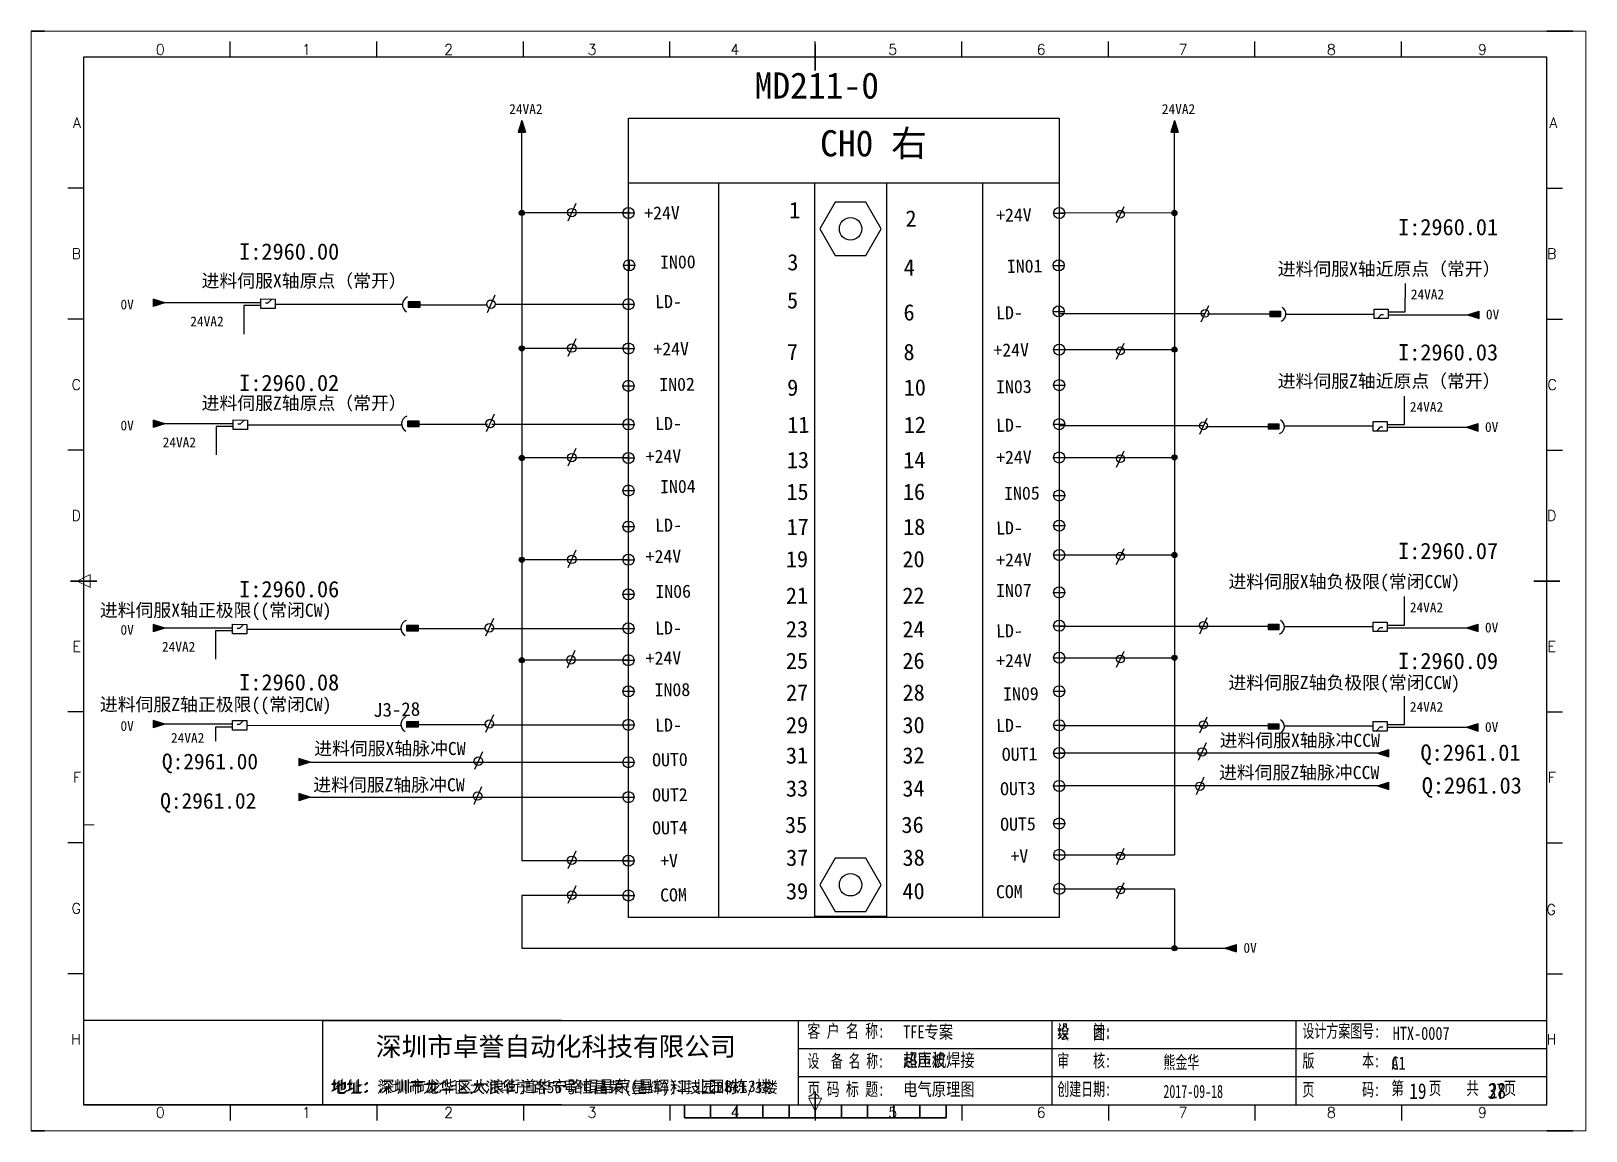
# Model space of a CAD drawing. Header units: millimetres. Extents: x -300 to 5587, y 233 to 3316.
# Drawn here: x 1959.2 to 2256.2, y 3106 to 3316 of the extents above; entities that cross this region are included whole.
import ezdxf
from ezdxf.enums import TextEntityAlignment as Align

# ---------------------------------------------------------------- set-up
doc = ezdxf.new("R2010")
doc.units = ezdxf.units.MM
doc.linetypes.add('ACAD_ISO02W100', pattern=[15, 12, -3])
doc.layers.add('AE_BOR', color=1, linetype='Continuous')
doc.layers.add('SYMS', color=7, linetype='Continuous')
doc.styles.add('1', font='', dxfattribs={"height": 3.5})
doc.styles.get("Standard").update_dxf_attribs({"font": ''})
doc.styles.add('Standard0.67', font='', dxfattribs={"width": 0.67})
doc.styles.add('Standard_0.8', font='', dxfattribs={"width": 0.8})
doc.styles.add('WD', font='romans.shx', dxfattribs={"width": 0.8, "bigfont": 'gbcbig.shx'})
doc.styles.add('宋', font='', dxfattribs={"width": 0.7})
doc.styles.get('1').set_extended_font_data('FangSong_GB2312')
doc.styles.get('Standard').set_extended_font_data('SimSun')
doc.styles.get('Standard0.67').set_extended_font_data('FangSong_GB2312')
doc.styles.get('Standard_0.8').set_extended_font_data('FangSong_GB2312')
doc.styles.get('宋').set_extended_font_data('SimSun')

# ---------------------------------------------------------------- blocks, each defined once
blk = doc.blocks.new('gb_a2_a')
for p, q in [((584, 410), (25, 410)), ((25, 410), (25, 10)), ((584, 10), (584, 410)), ((297.93, 31.45), (386.43, 31.45)), ((386.43, 31.45), (524, 31.45)), ((524, 31.45), (584, 31.45)), ((297.93, 20.72), (386.43, 20.72)), ((386.43, 20.72), (524, 20.72)), ((524, 20.72), (584, 20.72)), ((25, 10), (584, 10))]:
    blk.add_line(p, q)
at = {"lineweight": 9, "ltscale": 0.1}
for p, q in [((25, 116.86), (29, 116.86)), ((263.82, 10), (263.82, 10)), ((263.82, 10), (263.82, 10))]:
    blk.add_line(p, q, dxfattribs=at)
at = {"color": 0, "ltscale": 2}
for p, q in [((116.3, 42.17), (584, 42.17)), ((297.93, 42.17), (297.93, 10)), ((395.06, 10), (395.06, 42.17)), ((488.22, 10), (488.22, 42.17)), ((524, 10), (584, 10))]:
    blk.add_line(p, q, dxfattribs=at)
at = {"color": 0}
blk.add_line((116.3, 42.17), (116.3, 10), dxfattribs=at)
at = {"layer": 'AE_BOR', "lineweight": 30}
for p, q in [((10, 420), (4.93, 420)), ((594, 420), (584, 420)), ((4.93, 0), (10, 0)), ((594, 0), (584, 0))]:
    blk.add_line(p, q, dxfattribs=at)
at = {"layer": 'AE_BOR', "color": 1, "lineweight": 15}
for p, q in [((4.93, 420), (598.93, 420)), ((4.93, 0), (4.93, 420)), ((598.93, 420), (598.93, 0)), ((22.5, 210), (27.5, 212.5)), ((27.5, 207.5), (22.5, 210)), ((27.5, 212.5), (27.5, 207.5)), ((304.5, 7.5), (302, 12.5)), ((302, 12.5), (307, 12.5)), ((307, 12.5), (304.5, 7.5)), ((598.93, 0), (4.93, 0))]:
    blk.add_line(p, q, dxfattribs=at)
at = {"layer": 'AE_BOR'}
for p, q in [((81, 410), (81, 416)), ((137, 410), (137, 416)), ((193, 410), (193, 416)), ((249, 410), (249, 416)), ((304.5, 410), (304.5, 416)), ((360.5, 410), (360.5, 416)), ((416.5, 410), (416.5, 416)), ((472.5, 410), (472.5, 416)), ((528.5, 410), (528.5, 416)), ((25, 360), (19, 360)), ((584, 360), (590, 360)), ((25, 310), (19, 310)), ((584, 310), (590, 310)), ((25, 260), (19, 260)), ((584, 260), (590, 260)), ((25, 160), (19, 160)), ((584, 160), (590, 160)), ((25, 110), (19, 110)), ((584, 110), (590, 110)), ((25, 60), (19, 60)), ((584, 60), (590, 60)), ((81, 10), (81, 4)), ((137, 10), (137, 4)), ((193, 10), (193, 4)), ((249, 10), (249, 4)), ((304.5, 10), (304.5, 4)), ((360.5, 10), (360.5, 4)), ((416.5, 10), (416.5, 4)), ((472.5, 10), (472.5, 4)), ((528.5, 10), (528.5, 4))]:
    blk.add_line(p, q, dxfattribs=at)
at = {"layer": 'AE_BOR', "color": 2, "lineweight": 30}
for p, q in [((304.5, 405), (304.5, 415)), ((20, 210), (30, 210)), ((579, 210), (589, 210)), ((304.5, 10), (304.5, 15)), ((304.5, 15), (304.5, 5)), ((254.5, 5), (254.5, 10)), ((264.5, 5), (264.5, 10)), ((274.5, 5), (274.5, 10)), ((284.5, 5), (284.5, 10)), ((294.5, 5), (294.5, 10)), ((304.5, 10), (304.5, 5)), ((314.5, 5), (314.5, 10)), ((324.5, 5), (324.5, 10)), ((334.5, 5), (334.5, 10)), ((344.5, 5), (344.5, 10)), ((354.5, 5), (354.5, 10)), ((254.5, 5), (354.5, 5))]:
    blk.add_line(p, q, dxfattribs=at)
at = {"attachment_point": 7}
for s, insert, char_height, width in [('{\\fSimSun|b0|i0|c134|p2;深圳市卓誉自动化科技有限公司}', (136.64, 27.82), 7.2, 161.3553), ('{\\fSimSun|b0|i0|c134|p2;地址：深圳市龙华区大浪街道华宁路恒昌荣(星辉)工业园B栋3楼}', (119.76, 13.67), 4.4, 175.4193)]:
    blk.add_mtext(s, dxfattribs=dict(at, insert=insert, char_height=char_height, width=width))
at = {"color": 0, "ltscale": 2, "attachment_point": 1}
for s, insert, char_height, width, style in [('{\\fSimSun|b0|i0|c134|p2;绘    图:}', (396.97, 40.01), 5, 24.0624, 'Standard0.67'), ('{\\fSimSun|b0|i0|c134|p2;设计方案图号:}', (490.63, 40.63), 5, 30.3288, 'Standard0.67'), ('{\\f@SimSun|b0|i0|c134|p2; }', (525.11, 39.75), 5, 67.8155, 'Standard_0.8'), ('{\\fSimSun|b0|i0|c134|p2;\\W0.66;设  备 名 称:}', (301.54, 29.18), 5, 30.2468, 'Standard0.67'), ('{\\fSimSun|b0|i0|c134|p2;超声波焊接}', (338.11, 29.51), 5, 67.8155, 'Standard_0.8'), ('{\\fSimSun|b0|i0|c134|p2;审    核:}', (396.97, 29.29), 5, 24.0624, 'Standard0.67'), ('{\\fSimSun|b0|i0|c134|p2;版        本:}', (490.63, 29.29), 5, 33.6996, 'Standard0.67'), ('{\\fSimSun|b0|i0|c134|p2;熊金华}', (437.52, 28.71), 5, 24.0624, 'Standard0.67'), ('{\\fSimSun|b0|i0|c134|p2;A1}', (524.63, 28.4), 5, 11.9435, 'Standard_0.8'), ('{\\fSimSun|b0|i0|c134|p2;\\W0.72;页 码 标 题:}', (301.54, 18.44), 5, 30.2468, 'Standard0.67'), ('{\\fSimSun|b0|i0|c134|p2;电气原理图}', (338.11, 18.41), 5, 67.8155, 'Standard_0.8'), ('{\\fSimSun|b0|i0|c134|p2;创建日期:}', (396.97, 18.47), 5, 24.0624, 'Standard0.67'), ('{\\fSimSun|b0|i0|c134|p2;页        码:}', (490.63, 18.31), 5, 31.4516, 'Standard0.67'), ('第    页    共    页', (524.62, 18.8), 5, 67.8155, '宋'), ('{\\fSimSun|b0|i0|c134|p2;28}', (561.87, 18.43), 6, 21.5851, 'Standard_0.8'), ('{\\fSimSun|b0|i0|c134|p2;2017-09-18}', (437.52, 17.59), 5, 24.0624, 'Standard0.67')]:
    blk.add_mtext(s, dxfattribs=dict(at, insert=insert, char_height=char_height, width=width, style=style))
at = {"layer": 'AE_BOR', "style": 'WD'}
for s, p in [('0', (54.27, 411)), ('1', (110.12, 411)), ('2', (164.42, 411)), ('3', (219.22, 411)), ('4', (273.82, 411)), ('5', (334.12, 411)), ('6', (390.81, 411)), ('7', (445.01, 411)), ('8', (501.67, 411)), ('9', (559.4, 411)), ('0', (54.27, 5)), ('1', (110.12, 5)), ('2', (164.42, 5)), ('3', (219.22, 5)), ('4', (273.82, 5)), ('5', (334.12, 5)), ('6', (390.81, 5)), ('7', (445.01, 5)), ('8', (501.67, 5)), ('9', (559.4, 5))]:
    blk.add_text(s, height=4, dxfattribs=at).set_placement(p, align=Align.CENTER)
for s, p in [('A', (24, 385)), ('A', (588.05, 385)), ('B', (24, 335)), ('B', (587.67, 335)), ('C', (24, 285)), ('C', (587.86, 285)), ('D', (24, 235)), ('D', (587.67, 235)), ('E', (24, 185)), ('E', (587.48, 185)), ('F', (24, 135)), ('F', (587.48, 135)), ('F', (587.48, 135)), ('G', (24, 85)), ('G', (587.48, 84.56)), ('H', (24, 35)), ('H', (587.67, 35))]:
    blk.add_text(s, height=4, dxfattribs=at).set_placement(p, align=Align.MIDDLE_RIGHT)
blk = doc.blocks.new('WDDOT')
blk.add_hatch(color=256).paths.add_polyline_path([(0.5, 0, 1), (-0.5, 0, 1)])
blk.add_circle((0, 0), 0.5)
blk = doc.blocks.new('接头')
blk.add_hatch(color=5).paths.add_polyline_path([(1.84, -1.21), (1.84, -4.61), (3.67, -4.61), (3.67, -1.21)])
at = {"color": 5}
blk.add_lwpolyline([(1.84, -1.21), (3.67, -1.21), (3.67, -4.61), (1.84, -4.61)], close=True, dxfattribs=at)
blk.add_arc((2.76, -1.9), 2.53, 22.0799, 150, dxfattribs=at)

msp = doc.modelspace()

# ---------------------------------------------------------------- hatches: boundary and pattern name
for points in [[(2052.19, 3296.681), (2052.898, 3298.888), (2053.605, 3296.681)], [(2176.859, 3296.681), (2177.566, 3298.888), (2178.273, 3296.681)], [(2053.388, 3281.23, 1), (2052.407, 3281.23, 1)], [(2178.057, 3281.222, 1), (2177.075, 3281.222, 1)], [(1982.515, 3264.788), (1984.722, 3264.08), (1982.515, 3263.373)], [(2233.557, 3261.784), (2235.764, 3261.077), (2235.764, 3262.492)], [(2053.388, 3255.354, 1), (2052.407, 3255.354, 1)], [(2178.057, 3255.134, 1), (2177.075, 3255.134, 1)], [(1982.515, 3241.686), (1984.722, 3240.979), (1982.515, 3240.272)], [(2233.374, 3240.293), (2235.581, 3239.586), (2235.581, 3241)], [(2053.388, 3234.44, 1), (2052.407, 3234.44, 1)], [(2178.057, 3234.537, 1), (2177.075, 3234.537, 1)], [(2053.388, 3215.002, 1), (2052.407, 3215.002, 1)], [(2178.057, 3215.919, 1), (2177.075, 3215.919, 1)], [(1982.515, 3202.667), (1984.722, 3201.96), (1982.515, 3201.253)], [(2233.374, 3202.003), (2235.581, 3201.296), (2235.581, 3202.71)], [(2053.388, 3195.83, 1), (2052.407, 3195.83, 1)], [(2178.057, 3196.297, 1), (2177.075, 3196.297, 1)], [(1982.515, 3184.3), (1984.722, 3183.592), (1982.515, 3182.885)], [(2233.374, 3183.016), (2235.581, 3182.308), (2235.581, 3183.723)], [(2216.347, 3178.097), (2218.555, 3177.39), (2218.555, 3178.805)], [(2010.289, 3177.055), (2012.497, 3176.347), (2010.289, 3175.64)], [(2216.347, 3171.826), (2218.555, 3171.119), (2218.555, 3172.534)], [(2010.289, 3170.385), (2012.497, 3169.678), (2010.289, 3168.97)], [(2178.057, 3140.833, 1), (2177.075, 3140.833, 1)], [(2187.234, 3140.833), (2189.441, 3140.125), (2189.441, 3141.54)]]:
    msp.add_hatch(color=256).paths.add_polyline_path(points)

# ---------------------------------------------------------------- linework, layer by layer
for p, q in [((2052.898, 3298.888), (2052.19, 3296.681)), ((2052.898, 3298.888), (2053.605, 3296.681)), ((2177.566, 3298.888), (2176.859, 3296.681)), ((2177.566, 3298.888), (2178.273, 3296.681)), ((2052.19, 3296.681), (2053.605, 3296.681)), ((2052.898, 3281.222), (2052.898, 3296.681)), ((2176.859, 3296.681), (2178.273, 3296.681)), ((2177.566, 3281.222), (2177.566, 3296.681)), ((2073.285, 3286.966), (2155.559, 3286.966)), ((2063.229, 3283.047), (2061.722, 3279.675)), ((2166.541, 3279.396), (2167.958, 3282.462)), ((2073.56, 3281.222), (2052.898, 3281.222)), ((2052.898, 3281.222), (2052.898, 3255.354)), ((2177.566, 3281.222), (2155.559, 3281.215)), ((2177.566, 3281.222), (2177.566, 3255.134)), ((1984.722, 3264.08), (1982.515, 3264.788)), ((1982.515, 3264.788), (1982.515, 3263.373)), ((1984.722, 3264.08), (1982.515, 3263.373)), ((2003.066, 3264.08), (1984.722, 3264.08)), ((2003.063, 3262.986), (2003.068, 3264.797)), ((2003.068, 3264.797), (2005.781, 3264.79)), ((2005.781, 3264.79), (2005.776, 3262.979)), ((2047.782, 3265.548), (2046.275, 3262.176)), ((2005.776, 3262.979), (2003.063, 3262.986)), ((2005.778, 3263.805), (2030.108, 3263.805)), ((2033.414, 3263.677), (2046.376, 3263.677)), ((2073.612, 3263.723), (2047.782, 3263.723)), ((2155.465, 3262.02), (2183.432, 3262.02)), ((2182.71, 3260.459), (2184.127, 3263.525)), ((2183.826, 3261.971), (2195.869, 3261.971)), ((2198.895, 3261.905), (2215.706, 3261.905)), ((2215.706, 3261.075), (2215.711, 3262.886)), ((2218.419, 3261.068), (2215.706, 3261.075)), ((2215.711, 3262.886), (2218.424, 3262.878)), ((2218.424, 3262.878), (2218.419, 3261.068)), ((2218.421, 3261.784), (2233.557, 3261.784)), ((2233.557, 3261.784), (2235.764, 3262.492)), ((2233.557, 3261.784), (2235.764, 3261.077)), ((2235.764, 3261.077), (2235.764, 3262.492)), ((2073.422, 3255.354), (2052.898, 3255.354)), ((2052.898, 3255.354), (2052.898, 3157.541)), ((2063.229, 3257.179), (2061.722, 3253.807)), ((2155.559, 3255.134), (2177.566, 3255.134)), ((2166.541, 3253.311), (2167.958, 3256.377)), ((2177.566, 3255.134), (2177.566, 3158.661)), ((1984.722, 3240.979), (1982.515, 3241.686)), ((1982.515, 3241.686), (1982.515, 3240.272)), ((1984.722, 3240.979), (1982.515, 3240.272)), ((1997.789, 3240.979), (1982.653, 3240.979)), ((1997.786, 3239.885), (1997.791, 3241.695)), ((1997.791, 3241.695), (2000.504, 3241.688)), ((2000.504, 3241.688), (2000.499, 3239.878)), ((2033.257, 3240.908), (2046.375, 3240.908)), ((2047.625, 3242.779), (2046.118, 3239.407)), ((2073.422, 3240.827), (2047.175, 3240.827)), ((2155.559, 3240.647), (2183.171, 3240.647)), ((2182.402, 3238.984), (2183.819, 3242.05)), ((2183.547, 3240.471), (2195.561, 3240.471)), ((2215.525, 3240.487), (2198.586, 3240.517)), ((2215.523, 3239.581), (2215.527, 3241.392)), ((2215.527, 3241.392), (2218.24, 3241.385)), ((2218.24, 3241.385), (2218.235, 3239.574)), ((2218.237, 3240.293), (2233.374, 3240.293)), ((2233.374, 3240.293), (2235.581, 3241)), ((2233.374, 3240.293), (2235.581, 3239.586)), ((2235.581, 3239.586), (2235.581, 3241)), ((2000.499, 3239.878), (1997.786, 3239.885)), ((2218.235, 3239.574), (2215.523, 3239.581)), ((2052.898, 3234.44), (2052.898, 3234.44)), ((2063.229, 3236.264), (2061.722, 3232.892)), ((2166.541, 3232.714), (2167.958, 3235.78)), ((2177.566, 3234.537), (2177.566, 3234.537)), ((2063.229, 3216.827), (2061.722, 3213.455)), ((2166.541, 3214.096), (2167.958, 3217.162)), ((2052.898, 3215.002), (2052.898, 3215.002)), ((2177.566, 3215.919), (2177.566, 3215.919)), ((1984.722, 3201.96), (1982.515, 3202.667)), ((1982.515, 3202.667), (1982.515, 3201.253)), ((1997.652, 3201.96), (1982.515, 3201.96)), ((1984.722, 3201.96), (1982.515, 3201.253)), ((1997.649, 3200.866), (1997.653, 3202.676)), ((1997.653, 3202.676), (2000.366, 3202.669)), ((2000.366, 3202.669), (2000.361, 3200.859)), ((2000.364, 3201.764), (2029.826, 3201.73)), ((2033.12, 3201.889), (2046.056, 3201.889)), ((2047.487, 3203.76), (2045.981, 3200.388)), ((2073.285, 3201.808), (2047.038, 3201.808)), ((2155.559, 3202.357), (2195.566, 3202.357)), ((2182.402, 3200.893), (2183.819, 3203.959)), ((2215.525, 3202.197), (2198.586, 3202.227)), ((2215.523, 3201.291), (2215.527, 3203.102)), ((2215.527, 3203.102), (2218.24, 3203.095)), ((2218.24, 3203.095), (2218.235, 3201.284)), ((2218.237, 3202.003), (2233.374, 3202.003)), ((2233.374, 3202.003), (2235.581, 3202.71)), ((2233.374, 3202.003), (2235.581, 3201.296)), ((2235.581, 3201.296), (2235.581, 3202.71)), ((2000.361, 3200.859), (1997.649, 3200.866)), ((2218.235, 3201.284), (2215.523, 3201.291)), ((2052.898, 3195.83), (2052.898, 3195.83)), ((2063.055, 3197.654), (2061.548, 3194.282)), ((2166.541, 3194.474), (2167.958, 3197.54)), ((2177.566, 3196.297), (2177.566, 3196.297)), ((1984.722, 3183.592), (1982.515, 3184.3)), ((1982.515, 3184.3), (1982.515, 3182.885)), ((1997.649, 3182.498), (1997.653, 3184.309)), ((1997.653, 3184.309), (2000.366, 3184.301)), ((2000.366, 3184.301), (2000.361, 3182.491)), ((2047.487, 3185.392), (2045.981, 3182.02)), ((2182.402, 3181.945), (2183.819, 3185.011)), ((2215.523, 3182.304), (2215.527, 3184.115)), ((2215.527, 3184.115), (2218.24, 3184.108)), ((2218.24, 3184.108), (2218.235, 3182.297)), ((1997.652, 3183.592), (1982.515, 3183.592)), ((1984.722, 3183.592), (1982.515, 3182.885)), ((2000.361, 3182.491), (1997.649, 3182.498)), ((2000.364, 3183.396), (2029.826, 3183.362)), ((2033.12, 3183.521), (2046.153, 3183.521)), ((2073.285, 3183.44), (2047.038, 3183.44)), ((2155.559, 3183.37), (2195.566, 3183.37)), ((2215.525, 3183.21), (2198.586, 3183.24)), ((2218.235, 3182.297), (2215.523, 3182.304)), ((2218.237, 3183.016), (2233.374, 3183.016)), ((2233.374, 3183.016), (2235.581, 3183.723)), ((2233.374, 3183.016), (2235.581, 3182.308)), ((2235.581, 3182.308), (2235.581, 3183.723)), ((2045.377, 3178.3), (2043.871, 3174.928)), ((2216.347, 3178.097), (2155.559, 3178.097)), ((2183.644, 3180.05), (2182.137, 3176.678)), ((2216.347, 3178.097), (2218.555, 3178.805)), ((2216.347, 3178.097), (2218.555, 3177.39)), ((2218.555, 3177.39), (2218.555, 3178.805)), ((2012.497, 3176.347), (2010.289, 3177.055)), ((2010.289, 3177.055), (2010.289, 3175.64)), ((2012.497, 3176.347), (2010.289, 3175.64)), ((2012.497, 3176.347), (2073.285, 3176.347)), ((2183.21, 3173.507), (2181.704, 3170.135)), ((2216.347, 3171.826), (2218.555, 3172.534)), ((2218.555, 3171.119), (2218.555, 3172.534)), ((2012.497, 3169.678), (2010.289, 3170.385)), ((2010.289, 3170.385), (2010.289, 3168.97)), ((2012.497, 3169.678), (2010.289, 3168.97)), ((2012.497, 3169.678), (2073.285, 3169.678)), ((2045.233, 3171.63), (2043.726, 3168.258)), ((2216.347, 3171.826), (2155.559, 3171.826)), ((2216.347, 3171.826), (2218.555, 3171.119)), ((2073.285, 3157.541), (2052.898, 3157.541)), ((2063.229, 3159.365), (2061.722, 3155.993)), ((2155.573, 3158.661), (2177.566, 3158.661)), ((2166.548, 3156.839), (2167.965, 3159.905)), ((2063.229, 3152.718), (2061.722, 3149.346)), ((2155.559, 3152.166), (2177.566, 3152.166)), ((2166.548, 3150.343), (2167.965, 3153.409)), ((2177.566, 3152.166), (2177.566, 3140.833)), ((2073.285, 3150.893), (2052.898, 3150.893)), ((2052.898, 3150.893), (2052.898, 3140.833)), ((2177.566, 3140.833), (2177.566, 3140.833)), ((2187.234, 3140.833), (2189.441, 3141.54)), ((2187.234, 3140.833), (2189.441, 3140.125)), ((2189.441, 3140.125), (2189.441, 3141.54)), ((2105.674, 3121.673), (2149.925, 3121.673)), ((2149.925, 3121.673), (2218.711, 3121.673)), ((2218.711, 3121.673), (2248.708, 3121.673)), ((2105.674, 3116.312), (2149.925, 3116.312)), ((2149.925, 3116.312), (2218.711, 3116.312)), ((2218.711, 3116.312), (2248.708, 3116.312)), ((2089.975, 3110.95), (2149.925, 3110.95)), ((2149.925, 3110.95), (2218.711, 3110.95))]:
    msp.add_line(p, q)
at = {"lineweight": -3}
for p, q in [((2090.462, 3286.966), (2090.462, 3146.68)), ((2140.931, 3286.966), (2140.931, 3146.68)), ((2073.285, 3282.282), (2073.285, 3280.162)), ((2155.559, 3282.275), (2155.559, 3280.155)), ((2072.225, 3281.222), (2074.345, 3281.222)), ((2154.499, 3281.215), (2156.619, 3281.215)), ((2072.362, 3271.243), (2074.482, 3271.243)), ((2073.422, 3272.303), (2073.422, 3270.183)), ((2154.405, 3271.211), (2156.525, 3271.211)), ((2155.465, 3272.271), (2155.465, 3270.151)), ((2073.285, 3264.861), (2073.285, 3262.741)), ((2072.225, 3263.801), (2074.345, 3263.801)), ((2154.405, 3262.434), (2156.525, 3262.434)), ((2155.465, 3263.494), (2155.465, 3261.374)), ((2072.225, 3255.354), (2074.345, 3255.354)), ((2073.285, 3256.414), (2073.285, 3254.294)), ((2154.499, 3255.134), (2156.619, 3255.134)), ((2155.559, 3256.194), (2155.559, 3254.074)), ((2073.285, 3249.272), (2073.285, 3247.152)), ((2155.559, 3249.412), (2155.559, 3247.292)), ((2072.225, 3248.212), (2074.345, 3248.212)), ((2154.499, 3248.352), (2156.619, 3248.352)), ((2000.499, 3240.758), (2029.963, 3240.758)), ((2072.225, 3240.846), (2074.345, 3240.846)), ((2073.285, 3241.906), (2073.285, 3239.786)), ((2154.499, 3240.9), (2156.619, 3240.9)), ((2155.559, 3241.96), (2155.559, 3239.84)), ((2073.285, 3234.44), (2052.898, 3234.44)), ((2072.225, 3234.44), (2074.345, 3234.44)), ((2073.285, 3235.5), (2073.285, 3233.38)), ((2154.499, 3234.537), (2156.619, 3234.537)), ((2155.559, 3235.597), (2155.559, 3233.477)), ((2155.559, 3234.537), (2177.566, 3234.537)), ((2073.285, 3229.282), (2073.285, 3227.162)), ((2072.225, 3228.222), (2074.345, 3228.222)), ((2154.499, 3227.284), (2156.619, 3227.284)), ((2155.559, 3228.344), (2155.559, 3226.224)), ((2155.559, 3222.578), (2155.559, 3220.458)), ((2072.225, 3221.345), (2074.345, 3221.345)), ((2073.285, 3222.405), (2073.285, 3220.285)), ((2154.499, 3221.518), (2156.619, 3221.518)), ((2155.559, 3216.979), (2155.559, 3214.859)), ((2073.285, 3215.002), (2052.898, 3215.002)), ((2072.225, 3215.002), (2074.345, 3215.002)), ((2073.285, 3216.062), (2073.285, 3213.942)), ((2154.499, 3215.919), (2156.619, 3215.919)), ((2155.559, 3215.919), (2177.566, 3215.919)), ((2072.225, 3208.408), (2074.345, 3208.408)), ((2073.285, 3209.468), (2073.285, 3207.348)), ((2154.499, 3208.767), (2156.619, 3208.767)), ((2155.559, 3209.827), (2155.559, 3207.707)), ((2072.225, 3201.907), (2074.345, 3201.907)), ((2073.285, 3202.967), (2073.285, 3200.847)), ((2154.499, 3202.405), (2156.619, 3202.405)), ((2155.559, 3203.465), (2155.559, 3201.345)), ((2073.285, 3195.83), (2052.898, 3195.83)), ((2072.225, 3195.83), (2074.345, 3195.83)), ((2073.285, 3196.89), (2073.285, 3194.77)), ((2154.499, 3196.297), (2156.619, 3196.297)), ((2155.559, 3197.357), (2155.559, 3195.237)), ((2155.559, 3196.297), (2177.566, 3196.297)), ((2072.225, 3189.895), (2074.345, 3189.895)), ((2073.285, 3190.955), (2073.285, 3188.835)), ((2154.499, 3189.9), (2156.619, 3189.9)), ((2155.559, 3190.96), (2155.559, 3188.84)), ((2073.285, 3184.549), (2073.285, 3182.428)), ((2155.559, 3184.47), (2155.559, 3182.35)), ((2072.225, 3183.489), (2074.345, 3183.489)), ((2154.499, 3183.41), (2156.619, 3183.41)), ((2154.499, 3178.097), (2156.619, 3178.097)), ((2155.559, 3179.158), (2155.559, 3177.037)), ((2072.225, 3176.347), (2074.345, 3176.347)), ((2073.285, 3177.407), (2073.285, 3175.287)), ((2155.559, 3172.886), (2155.559, 3170.766)), ((2072.225, 3169.678), (2074.345, 3169.678)), ((2073.285, 3170.738), (2073.285, 3168.618)), ((2154.499, 3171.826), (2156.619, 3171.826)), ((2154.499, 3164.655), (2156.619, 3164.655)), ((2155.559, 3165.715), (2155.559, 3163.595)), ((2072.225, 3157.541), (2074.345, 3157.541)), ((2073.285, 3158.601), (2073.285, 3156.481)), ((2154.513, 3158.661), (2156.633, 3158.661)), ((2155.573, 3159.722), (2155.573, 3157.601)), ((2073.285, 3151.953), (2073.285, 3149.833)), ((2154.513, 3152.166), (2156.633, 3152.166)), ((2155.573, 3153.226), (2155.573, 3151.105)), ((2072.225, 3150.893), (2074.345, 3150.893)), ((2052.898, 3140.833), (2187.234, 3140.833))]:
    msp.add_line(p, q, dxfattribs=at)
at = {"linetype": 'ACAD_ISO02W100'}
for p, q in [((2221.681, 3262.32), (2221.696, 3267.751)), ((2003.946, 3264.078), (2004.47, 3264.077)), ((2004.47, 3264.077), (2005.089, 3264.716)), ((2003.065, 3263.536), (1999.806, 3263.544)), ((1999.828, 3263.544), (1999.814, 3258.113)), ((2217.017, 3261.788), (2216.398, 3261.149)), ((2217.541, 3261.787), (2217.017, 3261.788)), ((2218.422, 3262.329), (2221.681, 3262.32)), ((2221.498, 3240.826), (2221.512, 3246.258)), ((1997.788, 3240.434), (1994.529, 3240.443)), ((1994.551, 3240.443), (1994.536, 3235.012)), ((1998.669, 3240.977), (1999.193, 3240.975)), ((1999.193, 3240.975), (1999.812, 3241.614)), ((2216.834, 3240.294), (2216.214, 3239.655)), ((2217.358, 3240.293), (2216.834, 3240.294)), ((2218.239, 3240.835), (2221.498, 3240.826)), ((2221.498, 3202.537), (2221.512, 3207.968)), ((1998.531, 3201.958), (1999.055, 3201.956)), ((1999.055, 3201.956), (1999.674, 3202.595)), ((2216.834, 3202.004), (2216.214, 3201.365)), ((2217.358, 3202.003), (2216.834, 3202.004)), ((2218.239, 3202.545), (2221.498, 3202.537)), ((1997.65, 3201.415), (1994.391, 3201.424)), ((1994.413, 3201.424), (1994.399, 3195.993)), ((2221.498, 3183.549), (2221.512, 3188.981)), ((1999.055, 3183.588), (1999.674, 3184.228)), ((1997.65, 3183.048), (1994.391, 3183.056)), ((1994.413, 3183.056), (1994.406, 3180.341)), ((1998.531, 3183.59), (1999.055, 3183.588)), ((2216.834, 3183.017), (2216.214, 3182.378)), ((2217.358, 3183.016), (2216.834, 3183.017)), ((2218.239, 3183.558), (2221.498, 3183.549))]:
    msp.add_line(p, q, dxfattribs=at)
at = {"color": 0, "ltscale": 2}
for p, q in [((2060.513, 3127.035), (1969.208, 3127.035)), ((2089.975, 3127.035), (2248.708, 3127.035)), ((2105.674, 3127.035), (2105.674, 3110.95)), ((2154.239, 3110.95), (2154.239, 3127.035)), ((2200.82, 3110.95), (2200.82, 3127.035)), ((2060.513, 3110.95), (1969.208, 3110.95)), ((2218.711, 3110.95), (2248.708, 3110.95))]:
    msp.add_line(p, q, dxfattribs=at)
at = {"color": 0}
msp.add_line((2014.861, 3127.035), (2014.861, 3110.95), dxfattribs=at)
at = {"lineweight": 9, "ltscale": 0.1}
for p, q in [((2060.513, 3127.035), (2089.975, 3127.035)), ((2060.513, 3110.95), (2089.975, 3110.95)), ((2088.618, 3110.95), (2088.618, 3110.95)), ((2088.618, 3110.95), (2088.618, 3110.95))]:
    msp.add_line(p, q, dxfattribs=at)
for points in [[(2073.285, 3299.35), (2155.559, 3299.35), (2155.559, 3146.68), (2073.285, 3146.68)], [(2108.866, 3286.966), (2122.564, 3286.966), (2122.564, 3146.877), (2108.866, 3146.877)], [(2112.779, 3283.268), (2109.847, 3278.19), (2112.779, 3273.113), (2118.642, 3273.113), (2121.573, 3278.19), (2118.642, 3283.268)], [(2112.779, 3158.029), (2109.847, 3152.951), (2112.779, 3147.873), (2118.642, 3147.873), (2121.573, 3152.951), (2118.642, 3158.029)]]:
    msp.add_lwpolyline(points, close=True)
at = {"color": 6}
for centre, radius in [((2062.462, 3281.298), 0.807), ((2167.263, 3280.986), 0.738), ((2047.015, 3263.799), 0.807), ((2183.432, 3262.048), 0.738), ((2062.462, 3255.43), 0.807), ((2167.263, 3254.901), 0.738), ((2046.858, 3241.031), 0.807), ((2183.123, 3240.573), 0.738), ((2062.462, 3234.516), 0.807), ((2167.263, 3234.304), 0.738), ((2062.462, 3215.078), 0.807), ((2167.263, 3215.686), 0.738), ((2046.72, 3202.012), 0.807), ((2183.123, 3202.483), 0.738), ((2062.288, 3195.906), 0.807), ((2167.263, 3196.064), 0.738), ((2046.72, 3183.644), 0.807), ((2183.123, 3183.534), 0.738), ((2182.877, 3178.302), 0.807), ((2044.61, 3176.551), 0.807), ((2182.443, 3171.759), 0.807), ((2044.466, 3169.882), 0.807), ((2062.462, 3157.617), 0.807), ((2167.27, 3158.429), 0.738), ((2062.462, 3150.969), 0.807), ((2167.27, 3151.933), 0.738)]:
    msp.add_circle(centre, radius, dxfattribs=at)
at = {"lineweight": -3}
for centre in [(2073.285, 3281.222), (2155.559, 3281.215), (2073.422, 3271.243), (2155.465, 3271.211), (2073.285, 3263.801), (2155.465, 3262.434), (2073.285, 3255.354), (2155.559, 3255.134), (2073.285, 3248.212), (2155.559, 3248.352), (2073.285, 3240.846), (2155.559, 3240.9), (2073.285, 3234.44), (2155.559, 3234.537), (2073.285, 3228.222), (2155.559, 3227.284), (2155.559, 3221.518), (2073.285, 3221.345), (2155.559, 3215.919), (2073.285, 3215.002), (2073.285, 3208.408), (2155.559, 3208.767), (2073.285, 3201.907), (2155.559, 3202.405), (2073.285, 3195.83), (2155.559, 3196.297), (2073.285, 3189.895), (2155.559, 3189.9), (2073.285, 3183.489), (2155.559, 3183.41), (2155.559, 3178.097), (2073.285, 3176.347), (2155.559, 3171.826), (2073.285, 3169.678), (2155.559, 3164.655), (2073.285, 3157.541), (2155.573, 3158.661), (2073.285, 3150.893), (2155.573, 3152.166)]:
    msp.add_circle(centre, 1.06, dxfattribs=at)
for centre, radius in [((2052.898, 3281.23), 0.491), ((2115.71, 3278.19), 2.142), ((2177.566, 3281.222), 0.491), ((2052.898, 3255.354), 0.491), ((2177.566, 3255.134), 0.491), ((2052.898, 3234.44), 0.491), ((2177.566, 3234.537), 0.491), ((2052.898, 3215.002), 0.491), ((2177.566, 3215.919), 0.491), ((2052.898, 3195.83), 0.491), ((2177.566, 3196.297), 0.491), ((2115.71, 3152.951), 2.142), ((2177.566, 3140.833), 0.491)]:
    msp.add_circle(centre, radius)

# ---------------------------------------------------------------- block references
at = {"xscale": 0.5, "yscale": 0.5, "zscale": 0.5}
msp.add_blockref('gb_a2_a', (1956.708, 3105.95), dxfattribs=at)
at = {"layer": 'SYMS', "color": 0, "lineweight": -3, "xscale": 0.6239999999997963, "yscale": 0.6239999999997963, "zscale": 0.6239999999997963}
msp.add_blockref('WDDOT', (2052.898, 3281.23), dxfattribs=at)
at = {"layer": 'SYMS', "lineweight": -3, "xscale": 0.6239999999997963, "yscale": 0.6239999999997963, "zscale": 0.6239999999997963}
msp.add_blockref('WDDOT', (2052.898, 3281.23), dxfattribs=at)
at = {"layer": 'SYMS', "color": 0}
for p, xscale, yscale, zscale, rotation in [((2030.518, 3261.993), 0.6298068275272699, 0.6298068275272699, 0.6298068275272699, 90.3350429616351), ((2198.539, 3263.507), 0.5760000000000726, 0.5760000000000726, 0.5760000000000726, 269.6005996228242), ((2030.361, 3239.225), 0.6298068275272699, 0.6298068275272699, 0.6298068275272699, 90.3350429616351), ((2198.231, 3242.032), 0.5760000000000726, 0.5760000000000726, 0.5760000000000726, 269.6005996228242), ((2030.223, 3200.206), 0.6298068275272699, 0.6298068275272699, 0.6298068275272699, 90.3350429616351), ((2198.231, 3203.742), 0.5760000000000726, 0.5760000000000726, 0.5760000000000726, 269.6005996228242), ((2030.223, 3181.838), 0.6298068275272699, 0.6298068275272699, 0.6298068275272699, 90.3350429616351), ((2198.231, 3184.755), 0.5760000000000726, 0.5760000000000726, 0.5760000000000726, 269.6005996228242)]:
    msp.add_blockref('接头', p, dxfattribs=dict(at, xscale=xscale, yscale=yscale, zscale=zscale, rotation=rotation))

# ---------------------------------------------------------------- texts
for s, insert, char_height, width, attachment_point in [('{\\fFangSong|b0|i0|c134|p49;MD211-0}', (2097.38, 3308.062), 4.992, 58.26891, 1), ('24VA2', (2050.505, 3302.018), 1.872, 5.65965, 1), ('24VA2', (2175.174, 3302.018), 1.872, 5.65965, 1), ('{\\fFangSong|b0|i0|c134|p49;CH0 右}', (2109.884, 3297.025), 4.992, 58.26891, 1), ('I:2960.01', (2220.304, 3280.094), 3.12, 17.66636, 1), ('I:2960.00', (1998.932, 3275.426), 3.12, 17.66636, 1), ('进料伺服X轴近原点（常开）', (2197.306, 3271.79), 2.496, 50.85842, 1), ('进料伺服X轴原点（常开）', (1991.752, 3269.524), 2.496, 40.7915, 1), ('0V', (1976.246, 3264.684), 1.872, 6.81779, 1), ('{\\fSimSun|b0|i0|c134|p2;24VA2}', (2222.726, 3266.621), 1.872, 6.81779, 1), ('24VA2', (1989.59, 3261.458), 1.872, 6.81779, 1), ('0V', (2237.079, 3262.786), 1.872, 6.81779, 1), ('I:2960.03', (2220.304, 3256.174), 3.12, 17.66636, 1), ('I:2960.02', (1998.932, 3250.34), 3.12, 17.66636, 1), ('{\\fSimSun|b0|i0|c134|p2;进料伺服Z轴近原点（常开）}', (2197.306, 3250.385), 2.496, 49.22888, 1), ('{\\fSimSun|b0|i0|c134|p2;进料伺服Z轴原点（常开）}', (1991.752, 3246.165), 2.496, 59.53481, 1), ('{\\fSimSun|b0|i0|c134|p2;24VA2}', (2222.542, 3245.128), 1.872, 6.81779, 1), ('0V', (1976.246, 3241.582), 1.872, 6.81779, 1), ('0V', (2236.895, 3241.294), 1.872, 6.81779, 1), ('{\\fSimSun|b0|i0|c134|p2;24VA2}', (1984.313, 3238.357), 1.872, 6.81779, 1), ('I:2960.07', (2220.304, 3218.253), 3.12, 17.66636, 1), ('I:2960.06', (1998.932, 3210.96), 3.12, 17.66636, 1), ('{进料伺服X轴负极限\\fSimSun|b0|i0|c0|p2;(\\fSimSun|b0|i0|c134|p2;常闭\\fSimSun|b0|i0|c0|p2;CCW)}', (2187.898, 3212.09), 2.496, 51.33534, 1), ('进料伺服X轴正极限{\\fSimSun|b0|i0|c0|p2;((\\fSimSun|b0|i0|c134|p2;常闭\\fSimSun|b0|i0|c0|p2;CW)}', (1972.321, 3206.629), 2.496, 53.29385, 1), ('{\\fSimSun|b0|i0|c134|p2;24VA2}', (2222.542, 3206.838), 1.872, 6.81779, 1), ('0V', (1976.246, 3202.563), 1.872, 6.81779, 1), ('0V', (2236.895, 3203.004), 1.872, 6.81779, 1), ('{\\fSimSun|b0|i0|c134|p2;24VA2}', (1984.175, 3199.338), 1.872, 6.81779, 1), ('I:2960.09', (2220.304, 3197.25), 3.12, 17.66636, 1), ('I:2960.08', (1998.932, 3193.166), 3.12, 17.66636, 1), ('{\\fSimSun|b0|i0|c134|p2;进料伺服Z轴负极限(常闭CCW)}', (2187.898, 3192.799), 2.496, 51.33534, 1), ('{进料伺服Z轴正极限((常闭CW)}', (1972.321, 3188.635), 2.496, 53.29385, 1), ('{\\fSimSun|b0|i0|c134|p2;24VA2}', (2222.542, 3187.851), 1.872, 6.81779, 1), ('0V', (1976.246, 3184.196), 1.872, 6.81779, 1), ('0V', (2236.895, 3184.017), 1.872, 6.81779, 1), ('{\\fSimSun|b0|i0|c134|p2;24VA2}', (1985.897, 3181.934), 1.872, 6.81779, 1), ('{\\fSimSun|b0|i0|c134|p2;进料伺服X轴脉冲CCW}', (2186.217, 3181.778), 2.496, 33.10013, 1), ('Q:2961.00', (1984.161, 3177.993), 3, 17.66636, 1), ('进料伺服X轴脉冲CW', (2013.258, 3180.213), 2.496, 32.2208, 1), ('Q:2961.01', (2224.582, 3179.748), 3.12, 17.66636, 1), ('{\\fSimSun|b0|i0|c134|p2;进料伺服Z轴脉冲CCW}', (2186.094, 3175.629), 2.496, 33.07272, 1), ('{\\fSimSun|b0|i0|c134|p2;进料伺服Z轴脉冲CW}', (2013.08, 3173.286), 2.496, 32.03805, 1), ('Q:2961.03', (2224.824, 3173.477), 3.12, 17.66636, 1), ('Q:2961.02', (1983.83, 3170.477), 3, 17.66636, 1), ('0V', (2190.755, 3141.834), 1.872, 6.81779, 1), ('{\\fSimSun|b0|i0|c134|p2;深圳市卓誉自动化科技有限公司}', (2025.029, 3119.861), 3.6, 80.67766, 7), ('{\\fSimSun|b0|i0|c134|p2;地址：深圳市龙华区大浪华宁路56号恒昌荣(星辉)科技园B栋1/3楼}', (2016.417, 3112.602), 2.16, 89.25675, 7)]:
    msp.add_mtext(s, dxfattribs=dict(insert=insert, char_height=char_height, width=width, attachment_point=attachment_point))
at = {"width": 5.83785, "attachment_point": 1, "rotation": 0.91211, "style": '1'}
for s, insert, char_height in [('+24V', (2076.279, 3282.439), 2.496), ('{\\fSimSun|b0|i0|c134|p2;1}', (2103.935, 3283.313), 3.12), ('+24V', (2143.496, 3282.034), 2.496), ('{\\fSimSun|b0|i0|c134|p2;2}', (2126.184, 3281.716), 3.12), ('IN00', (2079.306, 3273.062), 2.496), ('{\\fSimSun|b0|i0|c134|p2;3}', (2103.596, 3273.368), 3.12), ('{\\fSimSun|b0|i0|c134|p2;4}', (2125.844, 3272.369), 3.12), ('IN01', (2145.554, 3272.267), 2.496), ('{\\fSimSun|b0|i0|c134|p2;5}', (2103.545, 3266.099), 3.12), ('{\\fSimSun|b0|i0|c134|p2;6}', (2125.794, 3263.791), 3.12), ('+24V', (2078.027, 3256.471), 2.496), ('{\\fSimSun|b0|i0|c134|p2;7}', (2103.538, 3256.225), 3.12), ('{\\fSimSun|b0|i0|c134|p2;8}', (2125.787, 3256.225), 3.12), ('+24V', (2142.97, 3256.265), 2.496), ('IN02', (2079.157, 3249.686), 2.496), ('{\\fSimSun|b0|i0|c134|p2;9}', (2103.583, 3249.431), 3.12), ('{\\fSimSun|b0|i0|c134|p2;10}', (2125.831, 3249.431), 3.12), ('IN03', (2143.496, 3249.249), 2.496), ('{\\fSimSun|b0|i0|c134|p2;11}', (2103.583, 3242.305), 3.12), ('{\\fSimSun|b0|i0|c134|p2;12}', (2125.831, 3242.305), 3.12), ('+24V', (2076.554, 3235.965), 2.496), ('{\\fSimSun|b0|i0|c134|p2;13}', (2103.499, 3235.587), 3.12), ('{\\fSimSun|b0|i0|c134|p2;14}', (2125.747, 3235.587), 3.12), ('+24V', (2143.496, 3235.78), 2.496), ('IN04', (2079.306, 3230.198), 2.496), ('{\\fSimSun|b0|i0|c134|p2;15}', (2103.419, 3229.519), 3.12), ('{\\fSimSun|b0|i0|c134|p2;16}', (2125.667, 3229.519), 3.12), ('IN05', (2145.027, 3228.907), 2.496), ('{\\fSimSun|b0|i0|c134|p2;17}', (2103.468, 3222.822), 3.12), ('{\\fSimSun|b0|i0|c134|p2;18}', (2125.716, 3222.822), 3.12), ('+24V', (2076.554, 3216.847), 2.496), ('{\\fSimSun|b0|i0|c134|p2;19}', (2103.332, 3216.65), 3.12), ('{\\fSimSun|b0|i0|c134|p2;20}', (2125.58, 3216.65), 3.12), ('+24V', (2143.496, 3216.187), 2.496), ('IN06', (2078.412, 3210.159), 2.496), ('{\\fSimSun|b0|i0|c134|p2;21}', (2103.332, 3209.697), 3.12), ('{\\fSimSun|b0|i0|c134|p2;22}', (2125.58, 3209.697), 3.12), ('IN07', (2143.496, 3210.355), 2.496), ('{\\fSimSun|b0|i0|c134|p2;23}', (2103.332, 3203.29), 3.12), ('{\\fSimSun|b0|i0|c134|p2;24}', (2125.58, 3203.29), 3.12), ('+24V', (2076.554, 3197.432), 2.496), ('{\\fSimSun|b0|i0|c134|p2;25}', (2103.332, 3197.26), 3.12), ('{\\fSimSun|b0|i0|c134|p2;26}', (2125.58, 3197.26), 3.12), ('+24V', (2143.496, 3196.969), 2.496), ('IN08', (2078.263, 3191.386), 2.496), ('{\\fSimSun|b0|i0|c134|p2;27}', (2103.359, 3191.174), 3.12), ('{\\fSimSun|b0|i0|c134|p2;28}', (2125.607, 3191.174), 3.12), ('IN09', (2144.835, 3190.611), 2.496), ('{\\fSimSun|b0|i0|c134|p2;29}', (2103.345, 3184.973), 3.12), ('{\\fSimSun|b0|i0|c134|p2;30}', (2125.593, 3184.973), 3.12), ('OUT0', (2077.786, 3178.035), 2.496), ('{\\fSimSun|b0|i0|c134|p2;31}', (2103.332, 3179.181), 3.12), ('{\\fSimSun|b0|i0|c134|p2;32}', (2125.58, 3179.181), 3.12), ('OUT1', (2144.571, 3179.084), 2.496), ('{\\fSimSun|b0|i0|c134|p2;33}', (2103.332, 3172.879), 3.12), ('{\\fSimSun|b0|i0|c134|p2;34}', (2125.58, 3172.879), 3.12), ('OUT3', (2144.252, 3172.514), 2.496), ('OUT2', (2077.786, 3171.319), 2.496), ('OUT4', (2077.786, 3165.035), 2.496), ('{\\fSimSun|b0|i0|c134|p2;35}', (2103.157, 3165.931), 3.12), ('{\\fSimSun|b0|i0|c134|p2;36}', (2125.405, 3165.931), 3.12), ('OUT5', (2144.269, 3165.736), 2.496), ('+V', (2079.316, 3158.761), 2.496), ('{\\fSimSun|b0|i0|c134|p2;37}', (2103.359, 3159.657), 3.12), ('{\\fSimSun|b0|i0|c134|p2;38}', (2125.607, 3159.657), 3.12), ('+V', (2146.227, 3159.652), 2.496), ('COM', (2079.316, 3152.224), 2.496), ('{\\fSimSun|b0|i0|c134|p2;39}', (2103.345, 3153.257), 3.12), ('{\\fSimSun|b0|i0|c134|p2;40}', (2125.593, 3153.257), 3.12), ('COM', (2143.467, 3152.846), 2.496)]:
    msp.add_mtext(s, dxfattribs=dict(at, insert=insert, char_height=char_height))
at = {"width": 5.83785, "attachment_point": 1, "rotation": 0.91211}
for insert, char_height in [((2078.36, 3265.527), 2.5), ((2143.496, 3263.389), 2.496), ((2078.36, 3242.252), 2.5), ((2143.496, 3241.909), 2.496), ((2078.36, 3222.832), 2.5), ((2143.496, 3222.299), 2.496), ((2078.36, 3203.202), 2.5), ((2143.496, 3202.649), 2.496), ((2078.36, 3184.662), 2.5), ((2143.496, 3184.599), 2.496)]:
    msp.add_mtext('LD-', dxfattribs=dict(at, insert=insert, char_height=char_height))
at = {"color": 0, "ltscale": 2, "attachment_point": 1}
for s, insert, char_height, width, style in [('{\\fSimSun|b0|i0|c134|p2;\\W0.72;客 户 名 称:}', (2107.477, 3126.266), 2.5, 16.24768, 'Standard0.67'), ('TFE专案', (2125.764, 3126.093), 2.5, 33.90777, 'Standard_0.8'), ('{\\fSimSun|b0|i0|c134|p2;设    计:}', (2155.191, 3126.266), 2.5, 12.03121, 'Standard0.67'), ('{\\fSimSun|b0|i0|c134|p2;设计方案图号:}', (2202.024, 3126.266), 2.5, 15.1644, 'Standard0.67'), ('{\\f@SimSun|b0|i0|c134|p2;HTX-0007}', (2219.263, 3125.826), 2.5, 33.90777, 'Standard_0.8'), ('{\\fSimSun|b0|i0|c134|p2;\\W0.66;设  备 名 称:}', (2107.477, 3120.538), 2.5, 15.12342, 'Standard0.67'), ('{\\fSimSun|b0|i0|c134|p2;热压机}', (2125.764, 3120.704), 2.5, 33.90777, 'Standard_0.8'), ('{\\fSimSun|b0|i0|c134|p2;审    核:}', (2155.191, 3120.593), 2.5, 12.03121, 'Standard0.67'), ('{\\fSimSun|b0|i0|c134|p2;版        本:}', (2202.024, 3120.593), 2.5, 16.84978, 'Standard0.67'), ('C1', (2219.023, 3120.152), 2.5, 5.97175, 'Standard_0.8'), ('{\\fSimSun|b0|i0|c134|p2;\\W0.72;页 码 标 题:}', (2107.477, 3115.169), 2.5, 15.12342, 'Standard0.67'), ('{\\fSimSun|b0|i0|c134|p2;创建日期:}', (2155.191, 3115.186), 2.5, 12.03121, 'Standard0.67'), ('第    页    共    页', (2219.021, 3115.352), 2.5, 33.90777, '宋'), ('{\\fSimSun|b0|i0|c134|p2;电气原理图}', (2125.764, 3115.156), 2.5, 33.90777, 'Standard_0.8'), ('{\\fSimSun|b0|i0|c134|p2;页        码:}', (2202.024, 3115.106), 2.5, 15.72579, 'Standard0.67'), ('19', (2222.455, 3115.047), 3, 3.76639, 'Standard_0.8'), ('37', (2237.427, 3115.071), 3, 3.76639, 'Standard_0.8')]:
    msp.add_mtext(s, dxfattribs=dict(at, insert=insert, char_height=char_height, width=width, style=style))
at = {"layer": 'SYMS', "insert": (2024.478, 3187.616), "char_height": 2.64, "width": 5.1171, "attachment_point": 1, "rotation": 1.61067}
msp.add_mtext('J3-28', dxfattribs=at)

doc.saveas('drawing.dxf')
